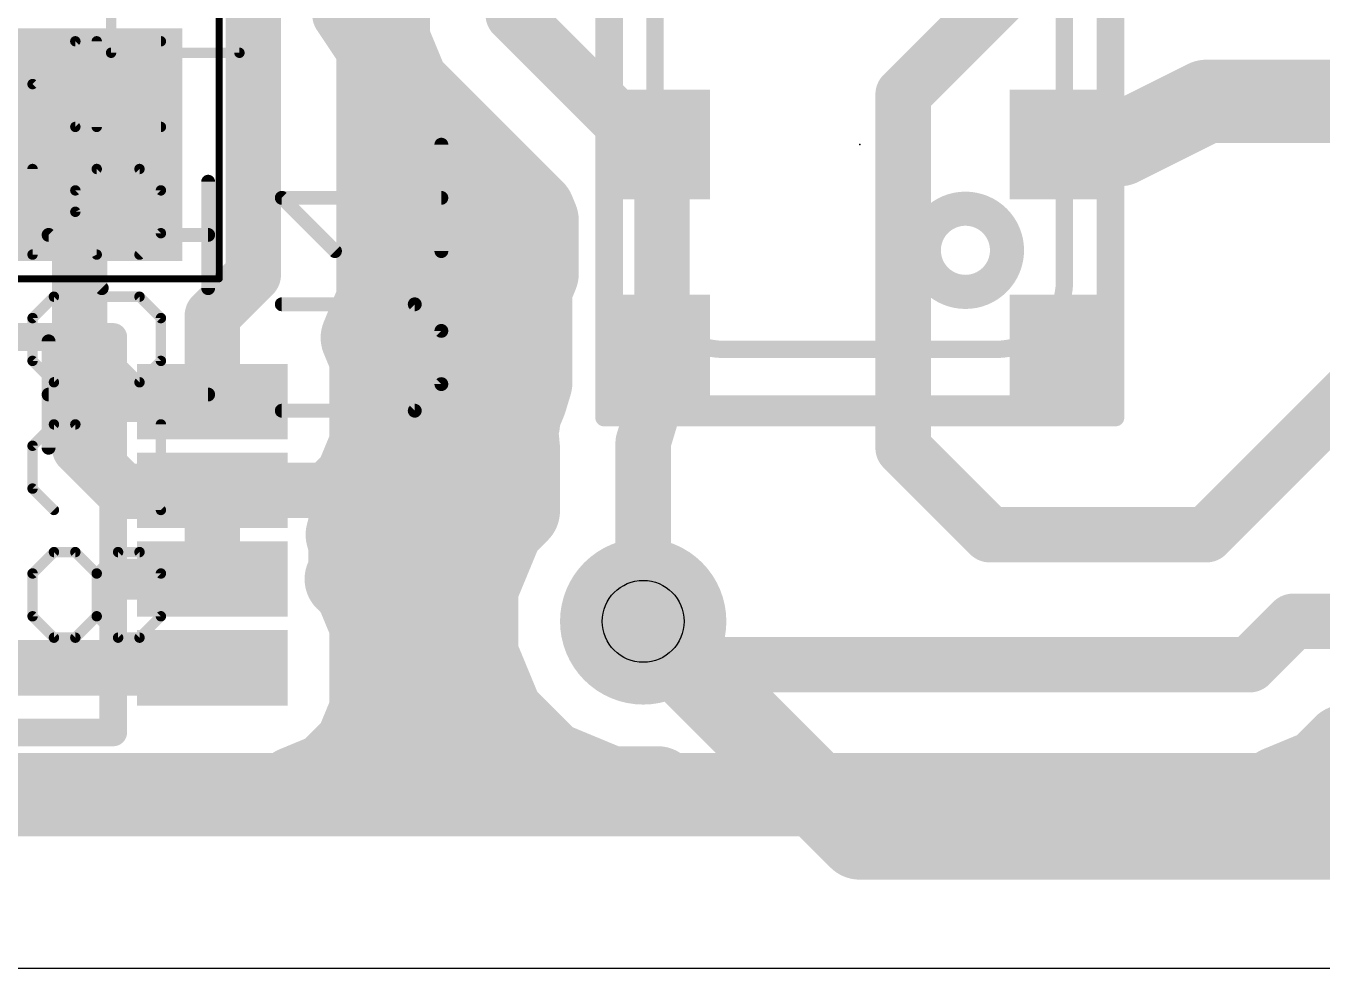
# Model space of a CAD drawing. Extents: x -4.6 to 38, y -0.1 to 31.9.
# Drawn here: x 9.45 to 18.95, y 0 to 6.9 of the extents above; entities that cross this region are included whole.
import ezdxf

# ---------------------------------------------------------------- set-up
doc = ezdxf.new("R2010")
doc.units = 0
for name, color, linetype in [('1', 22, 'CONTINUOUS'), ('16', 175, 'CONTINUOUS'), ('18', 82, 'CONTINUOUS'), ('20', 7, 'CONTINUOUS'), ('21', 253, 'CONTINUOUS'), ('23', 7, 'CONTINUOUS'), ('25', 253, 'CONTINUOUS'), ('27', 253, 'CONTINUOUS'), ('29', 253, 'CONTINUOUS'), ('30', 4, 'CONTINUOUS'), ('31', 3, 'CONTINUOUS'), ('39', 22, 'CONTINUOUS'), ('44', 253, 'CONTINUOUS'), ('51', 253, 'CONTINUOUS')]:
    doc.layers.add(name, color=color, linetype=linetype)

# ---------------------------------------------------------------- blocks, each defined once
blk = doc.blocks.new('RECT')
blk.add_solid([(-0.5, -0.5), (0.5, -0.5), (-0.5, 0.5), (0.5, 0.5)])
blk = doc.blocks.new('ROUNDV')
at = {"const_width": 0.5}
blk.add_lwpolyline([(0, -0.25, 1), (0, 0.25, 1), (0, -0.25)], format="xyb", dxfattribs=at)

msp = doc.modelspace()

# ---------------------------------------------------------------- linework, layer by layer
at = {"layer": '1'}
for points, const_width in [([(11.7475, 6.985), (11.7475, 8.5725)], 0.4064), ([(13.0175, 8.255), (13.0175, 6.985)], 0.4064), ([(12.0269, 4.8981), (12.0269, 7.4844)], 0.6096), ([(12.1031, 7.4452), (12.1031, 6.8031)], 0.6096), ([(15.875, 6.4), (17.0075, 7.5325)], 0.4064), ([(11.1125, 5.08), (11.1125, 7.3025)], 0.4064), ([(12.3825, 6.0325), (11.7475, 6.985)], 0.4064), ([(13.0175, 6.985), (13.97, 6.0325)], 0.4064), ([(12.1031, 6.8031), (12.2423, 6.467)], 0.6096), ([(12.0269, 6.7056), (12.1435, 6.7056)], 0.6096), ([(12.2423, 6.467), (13.1661, 5.5433)], 0.6096), ([(17.4625, 6.0325), (18.0975, 6.35)], 0.6096), ([(18.0975, 6.35), (21.435, 6.35)], 0.6096), ([(15.875, 3.81), (15.875, 6.4)], 0.4064), ([(12.0269, 6.096), (12.6133, 6.096)], 0.6096), ([(17.0075, 6.0325), (17.4625, 6.0325)], 0.6096), ([(9.84, 6.0325), (9.84, 3.8125)], 0.4064), ([(12.3825, 3.4925), (12.3825, 6.0325)], 0.4064), ([(13.97, 6.0325), (14.1075, 6.0325)], 0.4064), ([(14.1075, 4.5325), (14.1075, 6.0325)], 0.4064), ([(13.1661, 5.5433), (13.1931, 5.478)], 0.6096), ([(12.0269, 5.4864), (13.1896, 5.4864)], 0.6096), ([(13.1931, 5.478), (13.1931, 5.0869)], 0.6096), ([(13.1931, 5.0869), (13.1463, 4.974)], 0.6096), ([(10.8125, 4.78), (11.1125, 5.08)], 0.4064), ([(13.1463, 4.974), (13.1463, 4.2878)], 0.6096), ([(20.0025, 5.08), (18.0975, 3.175)], 0.4064), ([(11.9109, 4.6181), (12.0269, 4.8981)], 0.6096), ([(12.0181, 4.8768), (13.1463, 4.8768)], 0.6096), ([(10.8125, 4.15), (10.8125, 4.78)], 0.4064), ([(11.9737, 4.4665), (11.9109, 4.6181)], 0.6096), ([(11.9737, 3.8335), (11.9737, 4.4665)], 0.6096), ([(14.1075, 4.5325), (14.1075, 4.3075)], 0.4064), ([(11.9737, 4.2672), (13.1401, 4.2672)], 0.6096), ([(13.1463, 4.2878), (13.1078, 4.1605)], 0.6096), ([(13.1078, 4.1605), (13.0556, 4.0344)], 0.6096), ([(13.97, 3.8525), (14.1075, 4.3075)], 0.4064), ([(13.0556, 3.9877), (13.0421, 3.9429)], 0.6096), ([(13.0556, 4.0344), (13.0556, 3.9877)], 0.6096), ([(13.0421, 3.9429), (13.0556, 3.8071)], 0.6096), ([(11.8654, 3.5721), (11.9737, 3.8335)], 0.6096), ([(13.0556, 3.8071), (13.0556, 3.3498)], 0.6096), ([(9.84, 3.8125), (10.16, 3.4925)], 0.4064), ([(13.97, 2.54), (13.97, 3.8525)], 0.4064), ([(16.51, 3.175), (15.875, 3.81)], 0.4064), ([(11.9008, 3.6576), (13.0556, 3.6576)], 0.6096), ([(11.8213, 3.5), (11.7933, 3.5)], 0.6096), ([(11.7933, 3.5), (11.7933, 3.5)], 0.6096), ([(11.7933, 3.5), (11.8213, 3.5)], 0.6096), ([(11.8213, 3.528), (11.8654, 3.5721)], 0.6096), ([(11.8213, 3.5), (11.8213, 3.528)], 0.6096), ([(11.8213, 3.2514), (11.8213, 3.5)], 0.6096), ([(10.16, 3.4925), (10.805, 3.4925)], 0.4064), ([(10.805, 3.4925), (10.8125, 3.5)], 0.4064), ([(10.8125, 2.85), (10.8125, 3.5)], 0.4064), ([(10.8125, 3.5), (12.375, 3.5)], 0.4064), ([(12.375, 3.5), (12.3825, 3.4925)], 0.4064), ([(12.375, 3.1825), (12.3825, 3.4925)], 0.4064), ([(12.3825, 1.27), (12.3825, 3.4925)], 0.4064), ([(13.0556, 3.3498), (12.9364, 3.2306)], 0.6096), ([(11.8008, 3.175), (11.8213, 3.2514)], 0.6096), ([(12.9364, 3.2306), (12.7508, 2.7825)], 0.6096), ([(11.8213, 3.0986), (11.8008, 3.175)], 0.6096), ([(11.8213, 2.85), (11.8213, 3.0986)], 0.6096), ([(11.8213, 3.048), (12.8608, 3.048)], 0.6096), ([(18.0975, 3.175), (16.51, 3.175)], 0.4064), ([(11.8213, 2.85), (11.7933, 2.85)], 0.6096), ([(11.7933, 2.85), (11.7933, 2.85)], 0.6096), ([(11.7933, 2.85), (11.8213, 2.85)], 0.6096), ([(11.8213, 2.822), (11.8213, 2.85)], 0.6096), ([(11.8654, 2.7779), (11.8213, 2.822)], 0.6096), ([(11.9737, 2.5165), (11.8654, 2.7779)], 0.6096), ([(12.7508, 2.7825), (12.7508, 2.2975)], 0.6096), ([(11.9737, 1.8835), (11.9737, 2.5165)], 0.6096), ([(11.9737, 2.4384), (12.7508, 2.4384)], 0.6096), ([(14.2875, 2.2225), (13.97, 2.54)], 0.4064), ([(18.7325, 2.54), (18.415, 2.2225)], 0.4064), ([(21.435, 2.54), (18.7325, 2.54)], 0.4064), ([(12.7508, 2.2975), (12.9364, 1.8494)], 0.6096), ([(5.0625, 2.2), (10.8125, 2.2)], 0.4064), ([(18.415, 2.2225), (14.2875, 2.2225)], 0.4064), ([(11.8654, 1.6221), (11.9737, 1.8835)], 0.6096), ([(11.951, 1.8288), (12.957, 1.8288)], 0.6096), ([(12.9364, 1.8494), (13.2794, 1.5064)], 0.6096), ([(11.6654, 1.4221), (11.8654, 1.6221)], 0.6096), ([(18.933, 1.4473), (19.1113, 1.6256)], 0.6096), ([(19.1113, 1.6256), (19.9168, 1.6256)], 0.6096), ([(13.2794, 1.5064), (13.7275, 1.3208)], 0.6096), ([(11.4208, 1.3208), (11.6654, 1.4221)], 0.6096), ([(18.6275, 1.3208), (18.933, 1.4473)], 0.6096), ([(14.075, 1.3208), (11.4208, 1.3208)], 0.6096), ([(13.7275, 1.3208), (14.075, 1.3208)], 0.6096), ([(14.075, 1.3208), (14.075, 1.3208)], 0.6096), ([(24.2329, 1.3208), (18.6275, 1.3208)], 0.6096), ([(4.445, 1.27), (12.3825, 1.27)], 0.6096), ([(23.495, 1.27), (12.3825, 1.27)], 0.6096)]:
    msp.add_lwpolyline(points, dxfattribs=dict(at, const_width=const_width))
for points, const_width in [([(11.832, 7.0414, 1), (11.663, 6.9286)], 0.2032), ([(13.0893, 7.0568, 1), (12.9457, 6.9132)], 0.2032), ([(11.6459, 6.985, 1), (11.8491, 6.985)], 0.2032), ([(12.2439, 6.8614, 1), (11.9623, 6.7448)], 0.3048), ([(12.9159, 6.985, 1), (13.1191, 6.985)], 0.2032), ([(12.0269, 6.858, 1), (12.0269, 6.5532)], 0.3048), ([(11.9507, 6.8031, 1), (12.2555, 6.8031)], 0.3048), ([(12.1435, 6.5532, 1), (12.1435, 6.858)], 0.3048), ([(12.3501, 6.5748, 1), (12.1345, 6.3593)], 0.3048), ([(12.1015, 6.4087, 1), (12.3831, 6.5254)], 0.3048), ([(18.0975, 6.5024, 1), (18.0975, 6.1976)], 0.3048), ([(18.1657, 6.2137, 1), (18.0293, 6.4863)], 0.3048), ([(15.9766, 6.4, 1), (15.7734, 6.4)], 0.2032), ([(15.8032, 6.4718, 1), (15.9468, 6.3282)], 0.2032), ([(12.0269, 6.2484, 1), (12.0269, 5.9436)], 0.3048), ([(12.6133, 5.9436, 1), (12.6133, 6.2484)], 0.3048), ([(17.0075, 6.1849, 1), (17.0075, 5.8801)], 0.3048), ([(17.3943, 6.1688, 1), (17.5307, 5.8962)], 0.3048), ([(17.4625, 5.8801, 1), (17.4625, 6.1849)], 0.3048), ([(9.9416, 6.0325, 1), (9.7384, 6.0325)], 0.2032), ([(12.4841, 6.0325, 1), (12.2809, 6.0325)], 0.2032), ([(12.298, 5.9761, 1), (12.467, 6.0889)], 0.2032), ([(13.97, 6.1341, 1), (13.97, 5.9309)], 0.2032), ([(13.8982, 5.9607, 1), (14.0418, 6.1043)], 0.2032), ([(14.2091, 6.0325, 1), (14.0059, 6.0325)], 0.2032), ([(14.1075, 5.9309, 1), (14.1075, 6.1341)], 0.2032), ([(13.3069, 5.6016, 1), (13.0253, 5.4849)], 0.3048), ([(13.0583, 5.4355, 1), (13.2739, 5.651)], 0.3048), ([(12.0269, 5.6388, 1), (12.0269, 5.334)], 0.3048), ([(13.3455, 5.478, 1), (13.0407, 5.478)], 0.3048), ([(13.1896, 5.334, 1), (13.1896, 5.6388)], 0.3048), ([(13.0523, 5.4197, 1), (13.3339, 5.5364)], 0.3048), ([(13.3339, 5.0286, 1), (13.0523, 5.1453)], 0.3048), ([(11.1843, 5.0082, 1), (11.0407, 5.1518)], 0.2032), ([(13.2987, 4.974, 1), (12.9939, 4.974)], 0.3048), ([(13.0407, 5.0869, 1), (13.3455, 5.0869)], 0.3048), ([(11.0109, 5.08, 1), (11.2141, 5.08)], 0.2032), ([(12.0181, 5.0292, 1), (12.0181, 4.7244)], 0.3048), ([(12.1677, 4.8398, 1), (11.8861, 4.9564)], 0.3048), ([(13.0055, 5.0323, 1), (13.2871, 4.9156)], 0.3048), ([(13.1463, 4.7244, 1), (13.1463, 5.0292)], 0.3048), ([(11.8745, 4.8981, 1), (12.1793, 4.8981)], 0.3048), ([(10.9141, 4.78, 1), (10.7109, 4.78)], 0.2032), ([(10.7407, 4.8518, 1), (10.8843, 4.7082)], 0.2032), ([(12.0517, 4.6764, 1), (11.7701, 4.5598)], 0.3048), ([(11.7701, 4.6764, 1), (12.0517, 4.5598)], 0.3048), ([(12.1261, 4.4665, 1), (11.8213, 4.4665)], 0.3048), ([(11.8329, 4.4081, 1), (12.1145, 4.5248)], 0.3048), ([(14.2091, 4.5325, 1), (14.0059, 4.5325)], 0.2032), ([(11.9737, 4.4196, 1), (11.9737, 4.1148)], 0.3048), ([(13.2922, 4.2437, 1), (13.0004, 4.3319)], 0.3048), ([(13.1401, 4.1148, 1), (13.1401, 4.4196)], 0.3048), ([(14.0059, 4.5325, 1), (14.2091, 4.5325)], 0.2032), ([(13.2486, 4.1021, 1), (12.967, 4.2188)], 0.3048), ([(14.2048, 4.2781, 1), (14.0102, 4.3369)], 0.2032), ([(12.9939, 4.2878, 1), (13.2987, 4.2878)], 0.3048), ([(14.0059, 4.3075, 1), (14.2091, 4.3075)], 0.2032), ([(13.208, 4.0344, 1), (12.9032, 4.0344)], 0.3048), ([(13.2015, 3.9436, 1), (12.9097, 4.0317)], 0.3048), ([(12.9619, 4.2045, 1), (13.2537, 4.1164)], 0.3048), ([(10.7109, 4.15, 1), (10.9141, 4.15)], 0.2032), ([(13.1937, 3.958, 1), (12.8904, 3.9278)], 0.3048), ([(12.9148, 4.0927, 1), (13.1964, 3.9761)], 0.3048), ([(12.1145, 3.7752, 1), (11.8329, 3.8919)], 0.3048), ([(12.8962, 3.987, 1), (13.188, 3.8988)], 0.3048), ([(12.9032, 3.9877, 1), (13.208, 3.9877)], 0.3048), ([(13.208, 3.8071, 1), (12.9032, 3.8071)], 0.3048), ([(9.9118, 3.8843, 1), (9.7682, 3.7407)], 0.2032), ([(14.0716, 3.8525, 1), (13.8684, 3.8525)], 0.2032), ([(15.9468, 3.8818, 1), (15.8032, 3.7382)], 0.2032), ([(9.7384, 3.8125, 1), (9.9416, 3.8125)], 0.2032), ([(11.9008, 3.81, 1), (11.9008, 3.5052)], 0.3048), ([(11.8213, 3.8335, 1), (12.1261, 3.8335)], 0.3048), ([(12.9039, 3.792, 1), (13.2073, 3.8222)], 0.3048), ([(13.0556, 3.5052, 1), (13.0556, 3.81)], 0.3048), ([(13.8727, 3.8819, 1), (14.0673, 3.8231)], 0.2032), ([(15.7734, 3.81, 1), (15.9766, 3.81)], 0.2032), ([(11.7933, 3.6524, 1), (11.7933, 3.3476)], 0.3048), ([(11.7933, 3.6524, 1), (11.7933, 3.3476)], 0.3048), ([(11.9737, 3.528, 1), (11.6689, 3.528)], 0.3048), ([(11.9737, 3.5, 1), (11.6689, 3.5)], 0.3048), ([(11.8958, 3.3872, 1), (11.6908, 3.6128)], 0.3048), ([(11.9732, 3.4644, 1), (11.7577, 3.6799)], 0.3048), ([(11.8213, 3.3476, 1), (11.8213, 3.6524)], 0.3048), ([(11.8213, 3.3476, 1), (11.8213, 3.6524)], 0.3048), ([(11.6908, 3.6127, 1), (11.8958, 3.3872)], 0.3048), ([(11.7135, 3.6358, 1), (11.9291, 3.4202)], 0.3048), ([(11.7246, 3.6305, 1), (12.0062, 3.5138)], 0.3048), ([(10.16, 3.5941, 1), (10.16, 3.3909)], 0.2032), ([(10.0882, 3.4207, 1), (10.2318, 3.5643)], 0.2032), ([(10.7332, 3.5643, 1), (10.8768, 3.4207)], 0.2032), ([(10.9141, 3.5, 1), (10.7109, 3.5)], 0.2032), ([(10.8125, 3.6016, 1), (10.8125, 3.3984)], 0.2032), ([(10.8843, 3.4282, 1), (10.7407, 3.5718)], 0.2032), ([(10.805, 3.3909, 1), (10.805, 3.5941)], 0.2032), ([(11.6689, 3.5, 1), (11.9737, 3.5)], 0.3048), ([(12.4468, 3.5718, 1), (12.3032, 3.4282)], 0.2032), ([(12.4841, 3.49, 1), (12.2809, 3.495)], 0.2032), ([(12.4841, 3.4925, 1), (12.2809, 3.4925)], 0.2032), ([(12.3107, 3.4207, 1), (12.4543, 3.5643)], 0.2032), ([(12.375, 3.3984, 1), (12.375, 3.6016)], 0.2032), ([(13.1634, 3.242, 1), (12.9478, 3.4576)], 0.3048), ([(11.9685, 3.212, 1), (11.6741, 3.2909)], 0.3048), ([(12.2809, 3.4925, 1), (12.4841, 3.4925)], 0.2032), ([(13.0772, 3.1723, 1), (12.7956, 3.2889)], 0.3048), ([(11.948, 3.2144, 1), (11.6536, 3.1356)], 0.3048), ([(12.8286, 3.3384, 1), (13.0442, 3.1229)], 0.3048), ([(12.9032, 3.3498, 1), (13.208, 3.3498)], 0.3048), ([(11.6536, 3.2144, 1), (11.948, 3.1356)], 0.3048), ([(11.6689, 3.2514, 1), (11.9737, 3.2514)], 0.3048), ([(11.9737, 3.0986, 1), (11.6689, 3.0986)], 0.3048), ([(11.8213, 3.2004, 1), (11.8213, 2.8956)], 0.3048), ([(12.8608, 2.8956, 1), (12.8608, 3.2004)], 0.3048), ([(16.51, 3.2766, 1), (16.51, 3.0734)], 0.2032), ([(16.4382, 3.1032, 1), (16.5818, 3.2468)], 0.2032), ([(18.0257, 3.2468, 1), (18.1693, 3.1032)], 0.2032), ([(18.0975, 3.0734, 1), (18.0975, 3.2766)], 0.2032), ([(11.6741, 3.0591, 1), (11.9685, 3.138)], 0.3048), ([(12.2734, 3.185, 1), (12.4766, 3.18)], 0.2032), ([(11.7933, 3.0024, 1), (11.7933, 2.6976)], 0.3048), ([(11.8958, 2.9628, 1), (11.6908, 2.7372)], 0.3048), ([(11.7933, 3.0024, 1), (11.7933, 2.6976)], 0.3048), ([(11.9737, 2.85, 1), (11.6689, 2.85)], 0.3048), ([(11.8213, 2.6976, 1), (11.8213, 3.0024)], 0.3048), ([(11.8213, 2.6976, 1), (11.8213, 3.0024)], 0.3048), ([(11.9291, 2.9298, 1), (11.7135, 2.7142)], 0.3048), ([(11.6908, 2.7372, 1), (11.8958, 2.9627)], 0.3048), ([(12.0062, 2.8362, 1), (11.7246, 2.7195)], 0.3048), ([(12.9032, 2.7825, 1), (12.5984, 2.7825)], 0.3048), ([(10.7109, 2.85, 1), (10.9141, 2.85)], 0.2032), ([(11.6689, 2.85, 1), (11.9737, 2.85)], 0.3048), ([(11.6689, 2.822, 1), (11.9737, 2.822)], 0.3048), ([(11.7577, 2.6701, 1), (11.9732, 2.8856)], 0.3048), ([(12.61, 2.8408, 1), (12.8916, 2.7242)], 0.3048), ([(12.1261, 2.5165, 1), (11.8213, 2.5165)], 0.3048), ([(11.9737, 2.5908, 1), (11.9737, 2.286)], 0.3048), ([(11.8329, 2.4581, 1), (12.1145, 2.5748)], 0.3048), ([(12.7508, 2.286, 1), (12.7508, 2.5908)], 0.3048), ([(14.0418, 2.6118, 1), (13.8982, 2.4682)], 0.2032), ([(18.7325, 2.6416, 1), (18.7325, 2.4384)], 0.2032), ([(18.8043, 2.4682, 1), (18.6607, 2.6118)], 0.2032), ([(12.8916, 2.3558, 1), (12.61, 2.2392)], 0.3048), ([(13.8684, 2.54, 1), (14.0716, 2.54)], 0.2032), ([(10.8125, 2.0984, 1), (10.8125, 2.3016)], 0.2032), ([(12.5984, 2.2975, 1), (12.9032, 2.2975)], 0.3048), ([(14.2875, 2.3241, 1), (14.2875, 2.1209)], 0.2032), ([(14.2157, 2.1507, 1), (14.3593, 2.2943)], 0.2032), ([(18.3432, 2.2943, 1), (18.4868, 2.1507)], 0.2032), ([(18.415, 2.1209, 1), (18.415, 2.3241)], 0.2032), ([(12.1145, 1.8252, 1), (11.8329, 1.9419)], 0.3048), ([(11.951, 1.9812, 1), (11.951, 1.6764)], 0.3048), ([(13.0442, 1.9571, 1), (12.8286, 1.7416)], 0.3048), ([(12.957, 1.6764, 1), (12.957, 1.9812)], 0.3048), ([(11.8213, 1.8835, 1), (12.1261, 1.8835)], 0.3048), ([(12.7956, 1.7911, 1), (13.0772, 1.9077)], 0.3048), ([(11.9732, 1.5144, 1), (11.7577, 1.7299)], 0.3048), ([(19.1113, 1.778, 1), (19.1113, 1.4732)], 0.3048), ([(19.219, 1.5178, 1), (19.0035, 1.7334)], 0.3048), ([(11.7246, 1.6805, 1), (12.0062, 1.5638)], 0.3048), ([(13.3377, 1.6472, 1), (13.2211, 1.3656)], 0.3048), ([(11.7237, 1.2813, 1), (11.607, 1.5629)], 0.3048), ([(13.1716, 1.3986, 1), (13.3871, 1.6142)], 0.3048), ([(18.9913, 1.3065, 1), (18.8746, 1.5881)], 0.3048), ([(11.4208, 1.4732, 1), (11.4208, 1.1684)], 0.3048), ([(11.5576, 1.5298, 1), (11.7731, 1.3143)], 0.3048), ([(13.7275, 1.4732, 1), (13.7275, 1.1684)], 0.3048), ([(14.1119, 1.4686, 1), (14.038, 1.173)], 0.3048), ([(14.038, 1.1729, 1), (14.1119, 1.4686)], 0.3048), ([(14.075, 1.1684, 1), (14.075, 1.4732)], 0.3048), ([(14.075, 1.1684, 1), (14.075, 1.4732)], 0.3048), ([(18.6275, 1.4732, 1), (18.6275, 1.1684)], 0.3048), ([(18.8252, 1.5551, 1), (19.0407, 1.3395)], 0.3048), ([(11.3625, 1.4616, 1), (11.4792, 1.18)], 0.3048), ([(12.3825, 1.4224, 1), (12.3825, 1.1176)], 0.3048), ([(12.3825, 1.1176, 1), (12.3825, 1.4224)], 0.3048), ([(13.6692, 1.18, 1), (13.7858, 1.4616)], 0.3048), ([(18.5692, 1.4616, 1), (18.6859, 1.18)], 0.3048), ([(12.2809, 1.27, 1), (12.4841, 1.27)], 0.2032)]:
    msp.add_lwpolyline(points, format="xyb", dxfattribs=dict(at, const_width=const_width))
at = {"layer": '16', "const_width": 0.3048}
for points in [[(14.0778, 2.6478, 1), (13.8622, 2.4322)], [(15.5575, 1.1049, 1), (15.5575, 0.8001)], [(15.4497, 0.8447, 1), (15.6653, 1.0603)]]:
    msp.add_lwpolyline(points, format="xyb", dxfattribs=at)
at = {"layer": '16', "const_width": 0.6096}
for points in [[(15.5575, 0.9525), (13.97, 2.54)], [(25.4, 0.9525), (15.5575, 0.9525)]]:
    msp.add_lwpolyline(points, dxfattribs=at)
at = {"layer": '20'}
msp.add_line((0, 0), (37.445, 0), dxfattribs=at)
at = {"layer": '21'}
for points, const_width in [([(13.6825, 8.0325), (13.6825, 4.0325)], 0.127), ([(17.4325, 4.0325), (17.4325, 8.0325)], 0.127), ([(10.0859, 4.6234), (5.7891, 4.6234)], 0.2032), ([(10.0859, 1.7266), (10.0859, 4.6234)], 0.2032), ([(13.6825, 4.0325), (17.4325, 4.0325)], 0.127), ([(5.7891, 1.7266), (10.0859, 1.7266)], 0.2032)]:
    msp.add_lwpolyline(points, dxfattribs=dict(at, const_width=const_width))
for points, const_width in [([(16.3315, 5.1335, 1), (16.3315, 5.3835, 1), (16.3315, 5.1335)], 0.6096), ([(10.1367, 4.6234, 1), (10.0351, 4.6234)], 0.1016), ([(10.0859, 4.5726, 1), (10.0859, 4.6742)], 0.1016), ([(13.6825, 4.0642, 1), (13.6825, 4.0008)], 0.0635), ([(17.4325, 4.0008, 1), (17.4325, 4.0642)], 0.0635), ([(13.6508, 4.0325, 1), (13.7143, 4.0325)], 0.0635), ([(17.4008, 4.0325, 1), (17.4642, 4.0325)], 0.0635), ([(10.0859, 1.6758, 1), (10.0859, 1.7774)], 0.1016), ([(10.0351, 1.7266, 1), (10.1367, 1.7266)], 0.1016)]:
    msp.add_lwpolyline(points, format="xyb", dxfattribs=dict(at, const_width=const_width))
at = {"layer": '23'}
msp.add_point((15.5575, 6.0325), dxfattribs=at)
at = {"layer": '25', "const_width": 0.1016}
for points in [[(12.4907, 5.2527), (12.4907, 6.0323)], [(10.7817, 4.9814), (10.7817, 5.761)], [(11.7111, 5.2527), (11.3213, 5.6425)], [(11.3213, 5.6425), (12.4907, 5.6425)], [(10.0021, 4.9814), (9.6123, 5.3712)], [(9.6123, 5.3712), (10.7817, 5.3712)], [(12.2958, 4.8629), (11.3213, 4.8629)], [(12.4907, 4.668), (12.2958, 4.8629)], [(12.4907, 4.2782), (12.4907, 4.668)], [(9.6123, 3.812), (9.6123, 4.5916)], [(12.2958, 4.0833), (12.4907, 4.2782)], [(10.7817, 4.2018), (9.6123, 4.2018)], [(11.3213, 4.0833), (12.2958, 4.0833)]]:
    msp.add_lwpolyline(points, dxfattribs=at)
at = {"layer": '25', "const_width": 0.0508}
for points in [[(12.5161, 6.0323, 1), (12.4653, 6.0323)], [(10.8071, 5.761, 1), (10.7563, 5.761)], [(11.3393, 5.6605, 1), (11.3033, 5.6245)], [(11.3213, 5.6679, 1), (11.3213, 5.6171)], [(12.4907, 5.6171, 1), (12.4907, 5.6679)], [(9.6303, 5.3892, 1), (9.5943, 5.3532)], [(9.6123, 5.3966, 1), (9.6123, 5.3458)], [(10.7817, 5.3458, 1), (10.7817, 5.3966)], [(11.6931, 5.2347, 1), (11.7291, 5.2707)], [(12.4653, 5.2527, 1), (12.5161, 5.2527)], [(9.9841, 4.9634, 1), (10.0201, 4.9994)], [(10.7563, 4.9814, 1), (10.8071, 4.9814)], [(11.3213, 4.8883, 1), (11.3213, 4.8375)], [(12.3138, 4.8809, 1), (12.2778, 4.8449)], [(12.2958, 4.8375, 1), (12.2958, 4.8883)], [(12.5161, 4.668, 1), (12.4653, 4.668)], [(12.4727, 4.65, 1), (12.5087, 4.686)], [(9.6377, 4.5916, 1), (9.5869, 4.5916)], [(12.4653, 4.2782, 1), (12.5161, 4.2782)], [(12.5087, 4.2602, 1), (12.4727, 4.2962)], [(9.6123, 4.2272, 1), (9.6123, 4.1764)], [(10.7817, 4.1764, 1), (10.7817, 4.2272)], [(11.3213, 4.1087, 1), (11.3213, 4.0579)], [(12.2778, 4.1013, 1), (12.3138, 4.0653)], [(12.2958, 4.0579, 1), (12.2958, 4.1087)], [(9.5869, 3.812, 1), (9.6377, 3.812)]]:
    msp.add_lwpolyline(points, format="xyb", dxfattribs=at)
at = {"layer": '27', "const_width": 0.0762}
for points in [[(10.0703, 7.1759), (10.0703, 6.7056)], [(11.0109, 6.7056), (11.0109, 7.1759)], [(9.4948, 6.4761), (9.8083, 6.7896)], [(9.8083, 6.7896), (10.4354, 6.7896)], [(9.9651, 6.1626), (9.9651, 6.7896)], [(10.0703, 6.7056), (11.0109, 6.7056)], [(9.8083, 6.1626), (9.4948, 6.4761)], [(10.4354, 6.1626), (9.8083, 6.1626)], [(9.4948, 5.8541), (9.4948, 5.2271)], [(9.8083, 5.6974), (9.9651, 5.8541)], [(9.9651, 5.8541), (10.2786, 5.8541)], [(10.2786, 5.8541), (10.4354, 5.6974)], [(9.8083, 5.5406), (9.8083, 5.6974)], [(10.4354, 5.6974), (10.4354, 5.3838)], [(9.9651, 5.2271), (9.8083, 5.5406)], [(10.4354, 5.3838), (10.2786, 5.2271)], [(9.4948, 5.2271), (9.9651, 5.2271)], [(9.4948, 4.7618), (9.6516, 4.9186)], [(9.6516, 4.9186), (10.2786, 4.9186)], [(10.2786, 4.2915), (9.6516, 4.9186)], [(10.2786, 4.9186), (10.4354, 4.7618)], [(9.4948, 4.4483), (9.4948, 4.7618)], [(10.4354, 4.7618), (10.4354, 4.4483)], [(9.6516, 4.2915), (9.4948, 4.4483)], [(10.4354, 4.4483), (10.2786, 4.2915)], [(10.2786, 4.2915), (9.6516, 4.2915)], [(9.6516, 3.9831), (9.4948, 3.8263)], [(9.8083, 3.9831), (9.6516, 3.9831)], [(10.4354, 3.356), (9.8083, 3.9831)], [(10.4354, 3.9831), (10.4354, 3.356)], [(9.4948, 3.8263), (9.4948, 3.5128)], [(9.4948, 3.5128), (9.6516, 3.356)], [(9.4948, 2.8908), (9.6516, 3.0476)], [(9.6516, 3.0476), (9.8083, 3.0476)], [(9.8083, 3.0476), (9.9651, 2.8908)], [(9.9651, 2.8908), (10.1219, 3.0476)], [(10.1219, 3.0476), (10.2786, 3.0476)], [(10.2786, 3.0476), (10.4354, 2.8908)], [(9.4948, 2.5773), (9.4948, 2.8908)], [(9.9651, 2.5773), (9.9651, 2.8908)], [(10.4354, 2.8908), (10.4354, 2.5773)], [(9.6516, 2.4205), (9.4948, 2.5773)], [(9.9651, 2.5773), (9.8083, 2.4205)], [(10.1219, 2.4205), (9.9651, 2.5773)], [(10.4354, 2.5773), (10.2786, 2.4205)], [(9.8083, 2.4205), (9.6516, 2.4205)], [(10.2786, 2.4205), (10.1219, 2.4205)]]:
    msp.add_lwpolyline(points, dxfattribs=at)
at = {"layer": '27', "const_width": 0.0381}
for points in [[(9.8083, 6.8087, 1), (9.8083, 6.7706)], [(9.8218, 6.7762, 1), (9.7949, 6.8031)], [(9.9841, 6.7896, 1), (9.946, 6.7896)], [(10.4354, 6.7706, 1), (10.4354, 6.8087)], [(10.0512, 6.7056, 1), (10.0893, 6.7056)], [(10.0703, 6.7247, 1), (10.0703, 6.6866)], [(10.9919, 6.7056, 1), (11.03, 6.7056)], [(11.0109, 6.6866, 1), (11.0109, 6.7247)], [(9.5083, 6.4896, 1), (9.4813, 6.4626)], [(9.4813, 6.4896, 1), (9.5083, 6.4626)], [(9.8083, 6.1816, 1), (9.8083, 6.1435)], [(9.7949, 6.1491, 1), (9.8218, 6.176)], [(9.946, 6.1626, 1), (9.9841, 6.1626)], [(10.4354, 6.1435, 1), (10.4354, 6.1816)], [(9.5138, 5.8541, 1), (9.4757, 5.8541)], [(9.9651, 5.8732, 1), (9.9651, 5.8351)], [(9.9786, 5.8407, 1), (9.9516, 5.8676)], [(10.2921, 5.8676, 1), (10.2652, 5.8407)], [(10.2786, 5.8351, 1), (10.2786, 5.8732)], [(9.8274, 5.6974, 1), (9.7893, 5.6974)], [(9.7949, 5.7108, 1), (9.8218, 5.6839)], [(10.4545, 5.6974, 1), (10.4164, 5.6974)], [(10.4219, 5.6839, 1), (10.4489, 5.7108)], [(9.8254, 5.5491, 1), (9.7913, 5.5321)], [(9.7893, 5.5406, 1), (9.8274, 5.5406)], [(10.4489, 5.3704, 1), (10.4219, 5.3973)], [(10.4164, 5.3838, 1), (10.4545, 5.3838)], [(9.4757, 5.2271, 1), (9.5138, 5.2271)], [(9.4948, 5.2461, 1), (9.4948, 5.208)], [(9.9481, 5.2185, 1), (9.9821, 5.2356)], [(9.9651, 5.208, 1), (9.9651, 5.2461)], [(10.2652, 5.2405, 1), (10.2921, 5.2136)], [(9.665, 4.9321, 1), (9.6381, 4.9051)], [(9.6516, 4.9377, 1), (9.6516, 4.8996)], [(9.665, 4.9051, 1), (9.6381, 4.9321)], [(10.2921, 4.9321, 1), (10.2652, 4.9051)], [(10.2786, 4.8996, 1), (10.2786, 4.9377)], [(9.5138, 4.7618, 1), (9.4757, 4.7618)], [(9.4813, 4.7753, 1), (9.5083, 4.7484)], [(10.4545, 4.7618, 1), (10.4164, 4.7618)], [(10.4219, 4.7484, 1), (10.4489, 4.7753)], [(9.4757, 4.4483, 1), (9.5138, 4.4483)], [(9.5083, 4.4618, 1), (9.4813, 4.4348)], [(10.4164, 4.4483, 1), (10.4545, 4.4483)], [(10.4489, 4.4348, 1), (10.4219, 4.4618)], [(9.6516, 4.3106, 1), (9.6516, 4.2725)], [(9.6381, 4.2781, 1), (9.665, 4.305)], [(10.2652, 4.305, 1), (10.2921, 4.2781)], [(10.2652, 4.2781, 1), (10.2921, 4.305)], [(10.2786, 4.2725, 1), (10.2786, 4.3106)], [(9.6516, 4.0021, 1), (9.6516, 3.964)], [(9.665, 3.9696, 1), (9.6381, 3.9966)], [(9.8218, 3.9966, 1), (9.7949, 3.9696)], [(9.8083, 3.964, 1), (9.8083, 4.0021)], [(10.4545, 3.9831, 1), (10.4164, 3.9831)], [(9.5138, 3.8263, 1), (9.4757, 3.8263)], [(9.4813, 3.8398, 1), (9.5083, 3.8129)], [(9.4757, 3.5128, 1), (9.5138, 3.5128)], [(9.5083, 3.5263, 1), (9.4813, 3.4993)], [(9.6381, 3.3426, 1), (9.665, 3.3695)], [(10.4164, 3.356, 1), (10.4545, 3.356)], [(10.4219, 3.3426, 1), (10.4489, 3.3695)], [(9.6516, 3.0666, 1), (9.6516, 3.0285)], [(9.665, 3.0341, 1), (9.6381, 3.061)], [(9.8218, 3.061, 1), (9.7949, 3.0341)], [(9.8083, 3.0285, 1), (9.8083, 3.0666)], [(10.1219, 3.0666, 1), (10.1219, 3.0285)], [(10.1353, 3.0341, 1), (10.1084, 3.061)], [(10.2921, 3.061, 1), (10.2652, 3.0341)], [(10.2786, 3.0285, 1), (10.2786, 3.0666)], [(9.5138, 2.8908, 1), (9.4757, 2.8908)], [(9.4813, 2.9043, 1), (9.5083, 2.8773)], [(9.9841, 2.8908, 1), (9.946, 2.8908)], [(9.9516, 2.9043, 1), (9.9786, 2.8773)], [(9.9516, 2.8773, 1), (9.9786, 2.9043)], [(10.4545, 2.8908, 1), (10.4164, 2.8908)], [(10.4219, 2.8773, 1), (10.4489, 2.9043)], [(9.4757, 2.5773, 1), (9.5138, 2.5773)], [(9.5083, 2.5907, 1), (9.4813, 2.5638)], [(9.946, 2.5773, 1), (9.9841, 2.5773)], [(9.9786, 2.5907, 1), (9.9516, 2.5638)], [(9.9786, 2.5638, 1), (9.9516, 2.5907)], [(10.4164, 2.5773, 1), (10.4545, 2.5773)], [(10.4489, 2.5638, 1), (10.4219, 2.5907)], [(9.6516, 2.4396, 1), (9.6516, 2.4015)], [(9.6381, 2.407, 1), (9.665, 2.434)], [(9.7949, 2.434, 1), (9.8218, 2.407)], [(9.8083, 2.4015, 1), (9.8083, 2.4396)], [(10.1219, 2.4396, 1), (10.1219, 2.4015)], [(10.1084, 2.407, 1), (10.1353, 2.434)], [(10.2652, 2.434, 1), (10.2921, 2.407)], [(10.2786, 2.4015, 1), (10.2786, 2.4396)]]:
    msp.add_lwpolyline(points, format="xyb", dxfattribs=at)
at = {"layer": '39', "const_width": 0.0508}
for points in [[(10.863, 7.0155), (10.863, 5.0495)], [(10.863, 5.0495), (6.917, 5.0495)]]:
    msp.add_lwpolyline(points, dxfattribs=at)
at = {"layer": '39', "const_width": 0.0254}
for points in [[(10.8503, 5.0495, 1), (10.8757, 5.0495)], [(10.863, 5.0368, 1), (10.863, 5.0622)]]:
    msp.add_lwpolyline(points, format="xyb", dxfattribs=at)
at = {"layer": '44'}
msp.add_circle((13.97, 2.54), 0.3, dxfattribs=at)
at = {"layer": '51', "const_width": 0.127}
for points in [[(13.7575, 7.9325), (13.7575, 4.1325)], [(17.3575, 4.1325), (17.3575, 7.9325)], [(14.0575, 7.0325), (14.0575, 5.0325)], [(17.0575, 5.0325), (17.0575, 7.0325)], [(14.5575, 4.5325), (16.5575, 4.5325)], [(13.7575, 4.1325), (17.3575, 4.1325)]]:
    msp.add_lwpolyline(points, dxfattribs=at)
at = {"layer": '51'}
for points, const_width in [([(14.0575, 5.0325, 0.4142), (14.5575, 4.5325)], 0.127), ([(14.0893, 5.0325, 1), (14.0258, 5.0325)], 0.0635), ([(14.0258, 5.0325, 1), (14.0893, 5.0325)], 0.0635), ([(16.5575, 4.5325, 0.4142), (17.0575, 5.0325)], 0.127), ([(17.0892, 5.0325, 1), (17.0258, 5.0325)], 0.0635), ([(17.0258, 5.0325, 1), (17.0892, 5.0325)], 0.0635), ([(14.5575, 4.5643, 1), (14.5575, 4.5008)], 0.0635), ([(14.5575, 4.5008, 1), (14.5575, 4.5643)], 0.0635), ([(16.5575, 4.5643, 1), (16.5575, 4.5008)], 0.0635), ([(16.5575, 4.5008, 1), (16.5575, 4.5643)], 0.0635), ([(13.7575, 4.1643, 1), (13.7575, 4.1008)], 0.0635), ([(17.3575, 4.1008, 1), (17.3575, 4.1643)], 0.0635), ([(13.7257, 4.1325, 1), (13.7893, 4.1325)], 0.0635), ([(17.3258, 4.1325, 1), (17.3893, 4.1325)], 0.0635)]:
    msp.add_lwpolyline(points, format="xyb", dxfattribs=dict(at, const_width=const_width))

# ---------------------------------------------------------------- block references
at = {"layer": '1', "rotation": 180}
for p, xscale, yscale in [((9.84, 6.0325), 1.3, 1.5), ((14.1075, 6.0325), 0.5, 0.6), ((17.0075, 6.0325), 0.5, 0.6), ((14.1075, 4.5325), 0.5, 0.6), ((17.0075, 4.5325), 0.5, 0.6), ((10.8125, 4.15), 0.9, 0.35), ((10.8125, 3.5), 0.9, 0.35), ((10.8125, 2.85), 0.9, 0.35), ((10.8125, 2.2), 0.9, 0.35)]:
    msp.add_blockref('RECT', p, dxfattribs=dict(at, xscale=xscale, yscale=yscale))
at = {"layer": '18', "xscale": 1.016, "yscale": 1.016}
msp.add_blockref('ROUNDV', (13.97, 2.54), dxfattribs=at)
msp.add_blockref('ROUNDV', (13.97, 2.54), dxfattribs=at)
at = {"layer": '29', "rotation": 180}
for p, xscale, yscale in [((9.84, 6.0325), 1.5032, 1.7032), ((14.1075, 6.0325), 0.7032, 0.8032), ((17.0075, 6.0325), 0.7032, 0.8032), ((14.1075, 4.5325), 0.7032, 0.8032), ((17.0075, 4.5325), 0.7032, 0.8032), ((10.8125, 4.15), 1.1032, 0.5532), ((10.8125, 3.5), 1.1032, 0.5532), ((10.8125, 2.85), 1.1032, 0.5532), ((10.8125, 2.2), 1.1032, 0.5532)]:
    msp.add_blockref('RECT', p, dxfattribs=dict(at, xscale=xscale, yscale=yscale))
at = {"layer": '29', "xscale": 1.2192, "yscale": 1.2192}
msp.add_blockref('ROUNDV', (13.97, 2.54), dxfattribs=at)
at = {"layer": '30', "xscale": 1.2192, "yscale": 1.2192}
msp.add_blockref('ROUNDV', (13.97, 2.54), dxfattribs=at)
at = {"layer": '31', "rotation": 180}
for p, xscale, yscale in [((9.84, 6.0325), 1.3, 1.5), ((14.1075, 6.0325), 0.5, 0.6), ((17.0075, 6.0325), 0.5, 0.6), ((14.1075, 4.5325), 0.5, 0.6), ((17.0075, 4.5325), 0.5, 0.6), ((10.8125, 4.15), 0.9, 0.35), ((10.8125, 3.5), 0.9, 0.35), ((10.8125, 2.85), 0.9, 0.35), ((10.8125, 2.2), 0.9, 0.35)]:
    msp.add_blockref('RECT', p, dxfattribs=dict(at, xscale=xscale, yscale=yscale))
at = {"layer": '51', "rotation": 180}
for p, xscale, yscale in [((9.6318, 6.031), 0.65, 1.4), ((10.6625, 4.15), 0.95, 0.3), ((10.6625, 3.5), 0.95, 0.3), ((10.6625, 2.85), 0.95, 0.3), ((10.6625, 2.2), 0.95, 0.3)]:
    msp.add_blockref('RECT', p, dxfattribs=dict(at, xscale=xscale, yscale=yscale))

doc.saveas('drawing.dxf')
